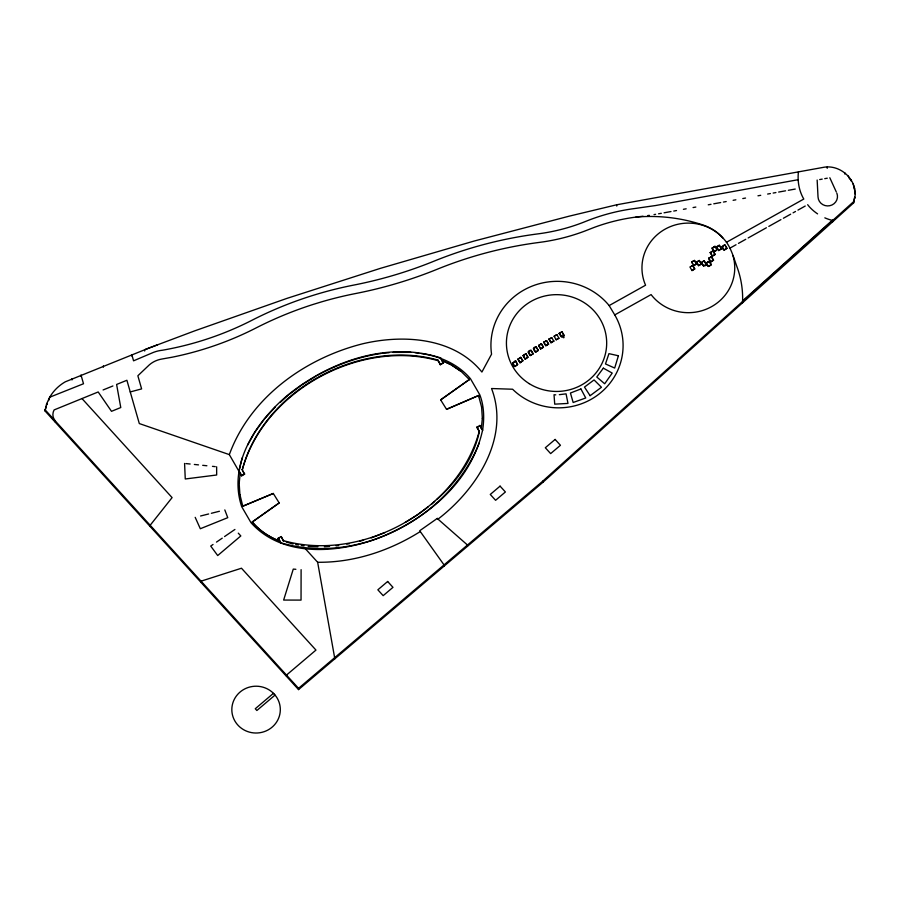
<?xml version="1.0" encoding="UTF-8"?>
<svg xmlns="http://www.w3.org/2000/svg" width="900" height="900" viewBox="0 0 900 900"><rect width="100%" height="100%" fill="white"/><g stroke="black" fill="none" stroke-linecap="round" stroke-linejoin="round"><path stroke-width="1.35" d="M301.106 569.655L301.039 600.097L283.646 600.064L293.265 569.104L295.875 569.295M854.696 198.506C858.442 180.382 840.296 163.429 822.488 167.524L616.736 204.773L569.059 216.203L474.233 241.02L380.183 268.414L286.965 298.373L194.659 330.874L148.882 348.075L65.261 381.825A43.29 41.794 -0.5 0 0 49.736 397.192L46.642 403.774L45.011 410.94L298.541 689.591L542.925 482.287L853.582 202.95L854.685 197.246L853.582 202.95M798.435 171.877C797.344 181.17 799.031 190.946 803.79 199.046L726.435 242.303M239.175 483.446L240.176 473.434M436.77 499.511C456.919 481.646 473.636 458.471 479.295 431.775L476.921 427.106L479.936 425.441L481.343 428.411L482.344 418.241M479.936 425.441L482.569 430.144C470.914 484.312 422.19 522.641 372.116 540.416C332.831 553.455 281.07 556.29 251.044 522.743L241.706 506.689C227.498 464.22 256.477 421.144 288.022 394.92C329.726 361.361 387.9 340.706 440.629 357.907L443.295 363.049L440.28 364.736L437.884 360.045C359.73 338.062 262.642 390.825 242.213 470.137C263.363 391.196 359.764 338.659 437.884 360.619M482.569 430.526C484.414 418.613 484.189 406.136 479.801 394.796L470.464 378.731C458.303 364.219 439.841 356.13 421.346 353.588M238.984 471.206L242.235 457.785M45.011 410.94L46.282 406.192M242.201 469.564L244.575 474.199L241.571 475.83L229.331 454.613C250.178 397.373 305.179 358.2 362.812 343.755C403.346 334.238 453.881 337.365 481.905 372.037L491.558 354.173A66.274 63.979 -0.5 0 1 531.146 286.504A66.274 63.979 -0.5 0 1 609.154 305.572L645.57 285.21L644.602 282.825A46.395 44.786 -0.5 0 1 664.684 229.388A46.395 44.786 -0.5 0 1 722.869 237.938C730.913 246.06 733.534 257.535 737.359 267.874A97.38 94.016 -0.5 0 1 742.59 301.489M479.272 442.935C449.854 517.41 358.549 565.74 280.879 542.812L278.201 538.222L281.205 536.569L283.59 541.238L281.205 536.569M47.396 403.245L46.642 405.045L46.642 403.774M48.611 400.613L49.736 397.192L83.509 383.749L81 374.996L81.011 376.267M247.601 445.095L254.981 432L264.296 419.164L275.377 406.845M280.238 402.412L288.034 395.303M431.584 504.236L434.7 501.401M298.541 689.591L298.541 688.331L542.914 481.027L853.582 201.69M273.431 693.337L255.274 708.739L256.871 710.494L275.029 695.092M289.103 394.493L302.029 384.761L315.956 376.144M428.344 506.678L417.803 514.62L405.281 522.36M512.786 363.139C521.483 357.109 507.656 363.904 514.856 366.559L517.613 364.522L515.543 361.035M517.95 359.336L520.706 357.368L522.765 360.787L520.02 362.767L517.95 359.336L520.706 357.311L522.776 360.787M279.191 502.931L252.225 521.91C259.447 530.606 269.179 536.929 279.641 541.08L279.641 541.271C269.179 537.12 259.447 530.798 252.225 522.101L279.191 502.931L273.285 493.47L243.034 506.115L273.285 493.47M440.64 399.87L469.282 379.564L440.64 399.87L446.546 409.32L478.474 395.561L446.546 409.32M523.114 355.68L525.87 353.734L523.114 355.68L525.184 359.111L527.94 357.21L525.87 353.734M213.03 544.477L210.724 546.064L217.699 555.548L240.817 535.939L238.286 533.16M216.484 542.104L222.244 538.155M224.55 536.569L234.922 529.459M530.347 355.601L533.104 353.767L531.034 350.291C523.721 350.438 534.96 360.754 528.278 351.923M528.278 352.17L531.034 350.336L533.104 353.767M514.856 366.559L517.613 364.489L515.543 361.091M535.511 352.204L538.267 350.438L536.197 346.961C528.885 346.95 540.124 357.356 533.441 348.57M533.452 348.772L536.197 346.961M590.029 395.775L601.447 387.27L594.067 379.935L584.482 387.067L590.029 395.584M520.02 362.767L522.776 360.765M538.616 345.499L541.373 343.744L538.729 345.679A85.117 10.946 60.8 0 1 540.574 348.739M420.277 531.551C389.779 550.789 353.891 562.714 317.644 562.264L305.28 548.674M722.115 246.611C728.899 242.561 718.155 247.129 724.185 250.065L726.941 248.377L724.871 244.834M541.373 343.744L543.442 347.197L540.686 348.93L538.616 345.319M545.85 345.769L548.606 344.115L546.536 340.65L543.78 342.191L544.028 342.731A84.274 10.834 60.8 0 1 545.704 345.521L543.78 342.191M525.184 359.111L527.94 357.188L525.87 353.779M714.96 246.352L712.204 248.119C712.643 254.093 720.461 249.953 714.96 246.352L712.204 248.119M716.602 247.095C724.32 243.428 713.171 246.206 717.705 248.951M543.78 342.338L546.536 340.65M713.014 250.92L710.258 252.675L712.327 256.129L715.084 254.498L713.014 250.92L710.258 252.675M530.347 355.376L533.104 353.734M711.416 256.669L708.671 258.424L710.741 261.866L713.498 260.235L711.416 256.669L708.671 258.424M551.025 342.709L553.781 341.032L551.025 342.709L548.955 339.12L551.711 337.579L553.781 341.123M709.031 261.326L706.275 263.081C706.725 268.796 714.488 265.072 709.031 261.326L706.275 263.081M548.977 339.266L551.824 337.86M535.511 352.024L538.267 350.415L536.197 347.006M724.185 250.065L726.941 248.276L724.871 244.924M704.16 260.876C695.734 263.858 711.27 270.09 704.16 260.876L701.415 262.609M721.429 248.771L718.673 250.56L721.429 248.771L719.359 245.317M694.474 260.449L691.717 261.99L694.474 260.449L696.544 263.903L693.788 265.59L691.717 261.99M717.03 249.806L714.274 251.393L712.204 247.939M696.51 262.192L699.266 260.505L696.51 262.192L698.58 265.646L701.336 264.071L699.266 260.505M540.686 348.772L543.442 347.22M712.327 256.129L715.084 254.362M691.571 266.186L692.685 265.556L694.755 268.898L691.999 270.562L689.929 266.985L692.685 265.556M710.741 261.866L713.486 260.123M440.28 364.736L443.284 362.475M554.119 336.195L556.875 334.642L558.945 338.231L556.189 339.772L554.119 336.319L556.875 334.642M559.294 333.315L562.05 331.762C569.261 347.647 553.523 325.44 561.296 336.769M561.364 336.757L564.12 335.216M545.85 345.645L548.606 344.104M696.544 263.903L693.788 265.59M698.58 265.646L701.336 263.947M729.979 248.13L736.043 244.732M738.472 243.371L745.751 239.299M748.181 237.949L766.395 227.756M768.814 226.406L780.952 219.611M783.383 218.261L790.673 214.178M793.091 212.828L795.521 211.466M797.951 210.105L805.23 206.032M693.124 266.299L694.71 268.942L691.999 270.562M437.321 518.389L437.996 519.131C476.257 489.814 510.457 437.873 491.546 388.53L512.595 389.228A64.485 62.258 -0.5 0 0 597.386 395.291A64.485 62.258 -0.5 0 0 614.745 314.91L651.105 294.581L651.881 295.605A46.395 44.786 -0.5 0 0 709.369 307.811A46.395 44.786 -0.5 0 0 733.016 255.757M703.485 266.051L706.23 264.319M708.345 266.512L711.101 264.78M280.879 542.812L278.213 538.796L279.472 538.099M241.571 475.83L244.564 473.625M476.921 427.691L478.688 426.724M559.294 333.461L562.05 331.762M317.115 375.424C337.005 364.601 358.594 356.771 381.049 353.509M103.095 389.959L112.916 385.965M371.149 537.952L384.806 532.609M157.545 344.812L144.664 349.718L144.675 350.989M359.865 541.204L363.623 540.124M130.241 391.939L141.615 388.901L137.858 375.761L149.434 364.759A25.099 24.232 -0.5 0 1 162.023 359.01L172.069 357.221A317.767 306.787 -0.5 0 0 255.982 327.983A369.697 356.929 -0.5 0 1 312.93 304.493L321.356 301.916A369.945 357.165 -0.5 0 1 355.714 293.512A431.392 416.498 -0.5 0 0 437.231 269.235A399.634 385.841 -0.5 0 1 539.381 242.404L543.555 241.819A196.425 189.641 -0.5 0 0 585.191 230.917L593.696 227.588A184.444 178.076 -0.5 0 1 635.884 217.091L643.028 216.214M200.576 515.993L208.654 513.967M211.343 513.293L219.42 511.267M346.781 544.14L349.47 543.645M798.154 179.708L655.65 205.526L634.702 208.53A193.388 186.716 -0.5 0 0 585.731 221.377A187.481 181.001 -0.5 0 1 538.099 233.854A408.206 394.11 -0.5 0 0 433.845 261.236A422.921 408.319 -0.5 0 1 353.858 285.064A378.259 365.197 -0.5 0 0 251.899 320.299A309.026 298.361 -0.5 0 1 162.472 350.224A34.043 32.873 -0.5 0 0 151.47 353.216L133.571 360.821L131.828 354.746L131.839 356.006M819.686 179.572L822.217 179.123M824.749 178.661L827.28 178.2M658.553 213.806L661.32 213.311M664.076 212.805L670.984 211.556M673.74 211.061L676.508 210.555M683.404 209.306L686.171 208.811M693.067 207.562L695.835 207.056M708.255 204.806L711.023 204.311M713.779 203.805L720.686 202.556M723.442 202.061L726.21 201.555M733.117 200.306L735.874 199.811M742.781 198.562L745.538 198.056M757.969 195.806L760.725 195.311M767.633 194.062L770.389 193.556M773.156 193.061L775.913 192.555M778.669 192.06L785.576 190.811M788.344 190.305L795.24 189.056M654.041 214.594L655.605 214.324M647.752 215.561L649.327 215.336M382.41 353.25L389.07 352.721M393.075 352.395L410.85 352.339M324.349 546.795L329.569 546.368M336.094 545.85L338.704 545.636M559.327 394.673L566.066 393.851L567.99 403.425L554.715 404.156L554.029 394.74L555.761 394.864M308.171 546.457L317.947 546.75M185.974 463.579L190.159 464.017M194.344 464.456L198.518 464.884M202.703 465.322L206.888 465.761M212.456 466.346L215.246 466.639M414.9 352.609L418.77 353.194M295.762 544.579L298.519 544.995M301.275 545.411L304.031 545.827M283.59 540.664C361.71 562.646 458.111 510.131 479.295 431.19L476.921 427.106M286.29 542.025L293.04 543.983M229.331 454.613L139.309 423.562L126.9 380.272L116.606 384.457L120.769 407.543L111.51 411.322L98.19 391.961L54.124 409.916A10.17 9.821 -0.5 0 0 55.406 421.11L55.417 422.381M440.629 357.907L441.866 360.416L451.249 364.702L460.744 371.048L468.54 378.72M460.744 371.25L451.249 364.894L441.866 360.416M81.979 398.565L172.091 497.61L150.165 525.262L150.176 526.523M45 409.68L298.541 688.331M807.66 204.683L809.325 206.752A45.596 44.021 -0.5 0 0 817.582 213.874M849.645 179.066L848.227 175.961M468.54 378.529L469.282 379.755M711.101 264.904L709.031 261.472M562.084 332.032L564.12 335.419M546.536 340.684L548.449 343.845M541.373 343.789L541.778 344.464A101.599 13.061 60.8 0 1 543.308 347.006M713.498 260.235L711.428 256.804M706.241 264.454L704.171 261.011M701.336 264.071L699.289 260.651M722.115 246.431L724.185 249.885M716.602 246.915L718.673 250.369M710.258 252.484L712.327 255.938M708.66 258.221L710.73 261.675M706.275 262.868L708.345 266.321M701.404 262.418L703.474 265.871M696.51 262.046L698.58 265.5M696.038 263.171L694.474 260.561M692.584 263.565L691.717 262.125M609.154 305.572L614.745 314.91M548.955 339.12L551.025 342.574M523.114 355.399L525.184 358.853M517.95 359.044L520.02 362.498M512.786 362.835L514.856 366.289M719.359 245.43L720.337 247.084M716.816 249.581L714.96 246.465M442.35 361.418L443.295 363.049M437.884 360.045L440.269 364.162M242.797 471.15L244.575 474.199M238.984 470.812L241.56 475.256M478.474 395.37L481.601 407.126M478.474 395.561L479.002 396.697M242.516 504.979L243.034 506.306M829.811 177.739L836.28 191.925M195.188 517.342L200.317 528.739L227.756 517.669L224.809 509.918M239.906 494.55L242.516 505.17M317.644 562.264L334.834 658.811M854.606 190.53L855 193.939L854.989 192.679M481.601 406.935L482.344 418.433M239.164 483.244L239.917 494.741M817.155 180.034L818.021 196.987A9.731 9.394 -0.5 0 0 829.778 205.718A9.731 9.394 -0.5 0 0 836.82 193.106M184.579 463.433L185.265 478.98L216.664 474.998L216.641 466.785M854.46 188.134L854.471 189.394L853.133 183.746M851.029 179.64L851.04 180.911M844.808 172.8L844.819 174.06M832.702 221.737L832.691 219.893L742.579 300.915L742.601 302.76M827.201 167.029L827.212 168.3M616.736 204.773L616.748 206.044M558.945 338.231L556.189 339.772M542.914 481.027L542.925 482.287M482.58 429.986L481.343 428.411M467.483 546.289L467.471 545.017L437.231 518.456L419.704 530.741L444.037 564.908L444.049 566.168M286.493 676.35L286.481 675.079L315.956 650.081L241.481 568.226L201.037 581.175L201.049 582.446M278.201 538.222L278.213 538.796M103.354 365.895L103.365 367.155M72 378.664L72.011 379.935M635.884 217.091A161.561 155.993 -0.5 0 1 703.316 225.101A45.495 43.92 -0.5 0 1 722.869 237.938M831.352 220.129A45.596 44.021 -0.5 0 1 824.827 217.845M715.084 254.498A178.65 22.973 60.8 0 1 713.014 251.032M618.413 355.77L614.678 368.044L605.486 363.949L608.94 353.644L618.413 355.77M603.337 368.156L596.779 376.999L604.688 383.771L612.214 373.072L603.337 368.156M387.652 581.49L377.854 589.815L383.175 595.654L392.974 587.34L387.652 581.49M500.074 486.135L490.275 494.449L495.596 500.299L505.395 491.974L500.074 486.135M555.12 439.436L545.321 447.75L550.642 453.6L560.441 445.286L555.12 439.436M580.916 388.957L570.431 393.019L573.165 402.491L585.742 397.98L580.916 388.957M274.286 694.17L272.048 692.01A24.232 23.4 -0.5 0 0 232.796 703.091A24.232 23.4 -0.5 0 0 259.774 732.746A24.232 23.4 -0.5 0 0 276.221 696.589L274.286 694.17M529.2 383.636A50.141 48.409 -0.5 0 0 606.611 345.611A50.141 48.409 -0.5 0 0 533.846 299.914A50.141 48.409 -0.5 0 0 529.2 383.636"/></g></svg>
